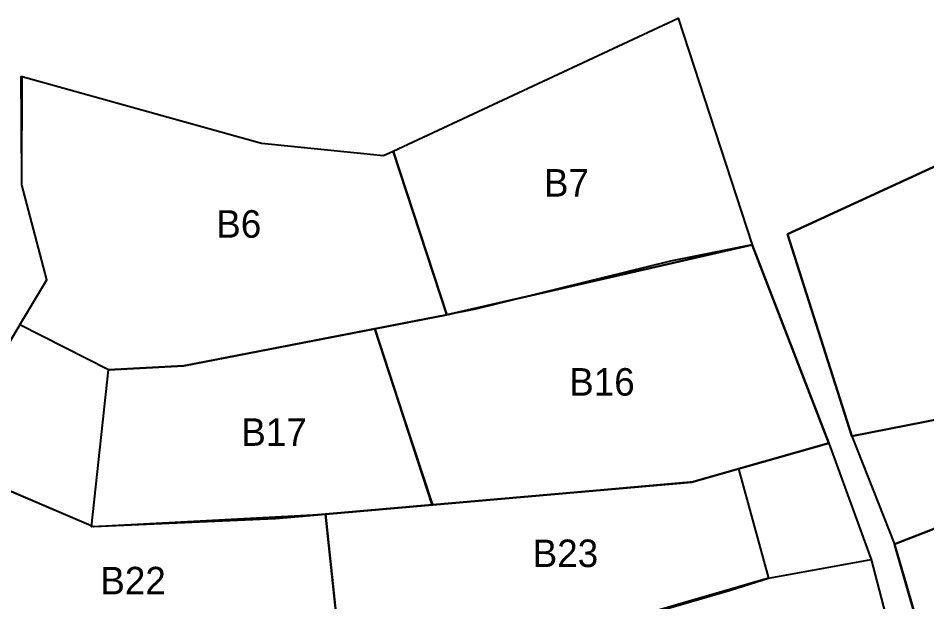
# Model space of a CAD drawing. Header units: inches. Extents: x 516719 to 517664, y 4780127 to 4780401.
# Drawn here: x 517283.94 to 517316.94, y 4780223.37 to 4780244.58 of the extents above; entities that cross this region are included whole.
import ezdxf

# ---------------------------------------------------------------- set-up
doc = ezdxf.new("R2010")
doc.units = ezdxf.units.IN
for name, color, linetype in [('BROJEVI', 3, 'Continuous'), ('PARCELA', 10, 'Continuous'), ('POVRŠINA', 7, 'Continuous')]:
    doc.layers.add(name, color=color, linetype=linetype)

msp = doc.modelspace()

# ---------------------------------------------------------------- linework, layer by layer
at = {"layer": 'PARCELA'}
for points in [[(517297.566, 4780239.756), (517307.909, 4780244.583), (517310.602, 4780236.351), (517299.507, 4780233.806), (517297.566, 4780239.756)], [(517284, 4780233.444), (517284.977, 4780235.074), (517284.075, 4780238.532), (517284.083, 4780242.464), (517292.777, 4780240.038), (517297.205, 4780239.588), (517297.566, 4780239.756), (517299.507, 4780233.806), (517289.957, 4780231.953), (517287.226, 4780231.807), (517284, 4780233.444)], [(517311.889, 4780236.732), (517314.216, 4780229.39), (517317.546, 4780230.048), (517323.096, 4780232.445), (517321.118, 4780240.991), (517311.889, 4780236.732)], [(517296.892, 4780233.298), (517299.507, 4780233.806), (517310.602, 4780236.351), (517313.382, 4780229.141), (517310.109, 4780228.205), (517308.408, 4780227.725), (517299.006, 4780226.901), (517296.892, 4780233.298)], [(517287.226, 4780231.807), (517289.957, 4780231.953), (517296.892, 4780233.298), (517298.98, 4780226.898), (517295.104, 4780226.561), (517293.22, 4780226.397), (517286.608, 4780226.103), (517287.226, 4780231.807)], [(517315.766, 4780225.468), (517319.51, 4780226.926), (517327.078, 4780229.358), (517328.583, 4780222.856), (517327.418, 4780222.501), (517318.898, 4780219.905), (517317.736, 4780218.647), (517315.766, 4780225.468)], [(517281.044, 4780228.518), (517286.673, 4780226.106), (517295.104, 4780226.561), (517295.664, 4780221.273), (517281.359, 4780222.007), (517278.327, 4780223.103), (517281.044, 4780228.518)], [(517295.104, 4780226.561), (517299.006, 4780226.901), (517308.408, 4780227.725), (517310.109, 4780228.205), (517311.194, 4780224.238), (517311.194, 4780224.238), (517303.191, 4780221.91), (517299.725, 4780221.069), (517295.659, 4780221.317), (517295.104, 4780226.561)], [(517303.224, 4780221.893), (517306.225, 4780222.758), (517309.816, 4780223.798), (517311.194, 4780224.238), (517314.927, 4780224.914), (517316.541, 4780218.688), (517314.279, 4780218.68), (517308.202, 4780216.695), (517305.265, 4780215.908), (517303.224, 4780221.893)]]:
    msp.add_lwpolyline(points, dxfattribs=at)
at = {"layer": 'PARCELA', "color": 255}
for points in [[(517310.594, 4780236.349, 0), (517307.631, 4780235.755, 0), (517300.545, 4780234.007, 0), (517299.507, 4780233.806, 0), (517297.566, 4780239.756, 0), (517307.909, 4780244.583, 0)], [(517296.892, 4780233.298, 0), (517289.957, 4780231.953, 0), (517287.226, 4780231.807, 0), (517284, 4780233.444, 0), (517284.977, 4780235.074, 0), (517284.075, 4780238.532, 0), (517284.058, 4780240.81, 0), (517284.046, 4780242.465, 0), (517284.083, 4780242.464, 0), (517292.777, 4780240.038, 0), (517297.205, 4780239.588, 0), (517297.566, 4780239.756, 0), (517299.507, 4780233.806, 0)], [(517323.096, 4780232.445, 0), (517321.035, 4780231.542, 0), (517317.546, 4780230.048, 0), (517314.216, 4780229.39, 0), (517311.889, 4780236.732, 0), (517321.118, 4780240.991, 0)], [(517296.892, 4780233.298, 0), (517298.978, 4780226.904, 0), (517308.481, 4780227.746, 0), (517313.382, 4780229.141, 0), (517310.602, 4780236.351, 0), (517310.594, 4780236.349, 0), (517307.631, 4780235.755, 0), (517300.545, 4780234.007, 0), (517299.507, 4780233.806, 0)], [(517296.892, 4780233.298, 0), (517289.957, 4780231.953, 0), (517287.226, 4780231.807, 0), (517284, 4780233.444, 0), (517282.432, 4780230.831, 0), (517281.051, 4780228.515, 0), (517286.673, 4780226.106, 0), (517293.287, 4780226.4, 0), (517296.92, 4780226.722, 0), (517298.978, 4780226.904, 0)], [(517327.078, 4780229.358, 0), (517319.51, 4780226.926, 0), (517315.766, 4780225.468, 0), (517316.222, 4780223.929, 0), (517317.32, 4780220.1, 0), (517317.736, 4780218.647, 0), (517318.898, 4780219.905, 0), (517324.653, 4780221.659, 0), (517328.583, 4780222.856, 0)]]:
    msp.add_polyline3d(points, close=True, dxfattribs=at)
at = {"layer": 'POVRŠINA'}
for p, q in [((517284, 4780233.444), (517281.044, 4780228.518)), ((517314.216, 4780229.39), (517315.766, 4780225.468)), ((517314.216, 4780229.39), (517315.766, 4780225.468)), ((517313.382, 4780229.141), (517314.927, 4780224.914)), ((517313.382, 4780229.141), (517314.927, 4780224.914))]:
    msp.add_line(p, q, dxfattribs=at)

# ---------------------------------------------------------------- texts
at = {"layer": 'BROJEVI'}
for s, p in [('B7', (517303.036, 4780238.099)), ('B6', (517291.134, 4780236.606)), ('B16', (517303.954, 4780230.867)), ('B17', (517292.044, 4780229.042)), ('B23', (517302.627, 4780224.638)), ('B22', (517286.923, 4780223.645))]:
    msp.add_text(s, height=1, dxfattribs=at).set_placement(p)

doc.saveas('drawing.dxf')
